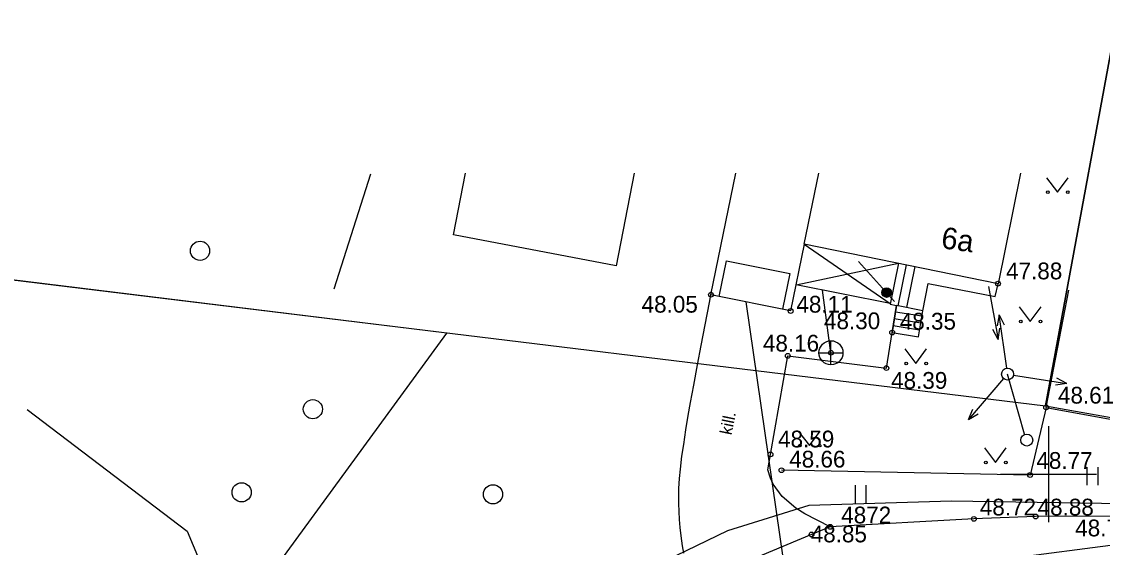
# Model space of a CAD drawing. Extents: x 641098 to 641452, y 6455754 to 6455962.
# Drawn here: x 641207.21 to 641252.25, y 6455896.94 to 6455918.87 of the extents above; entities that cross this region are included whole.
import ezdxf

# ---------------------------------------------------------------- set-up
doc = ezdxf.new("R2010")
doc.units = 0
for name, color, linetype in [('AED', 7, 'Continuous'), ('DTRASS', 7, 'Continuous'), ('HALJASTUS', 7, 'Continuous'), ('HOONE', 7, 'Continuous'), ('KKAEV', 7, 'Continuous'), ('KORGUS', 7, 'Continuous'), ('KTRASS', 7, 'Continuous'), ('MPOHULIIN', 7, 'Continuous'), ('PIIR', 7, 'Continuous'), ('POST', 7, 'Continuous'), ('SIOHULIIN', 7, 'Continuous'), ('SITRASS', 7, 'Continuous'), ('TEE', 7, 'Continuous'), ('VORK', 7, 'Continuous'), ('VTRASS', 7, 'Continuous')]:
    doc.layers.add(name, color=color, linetype=linetype)

msp = doc.modelspace()

# ---------------------------------------------------------------- linework, layer by layer
at = {"layer": 'AED'}
for points in [[(641221.756, 6455912.51), (641220.217, 6455907.717)], [(641249.91, 6455902.78), (641270.675, 6455898.992), (641278.464, 6455911.612)], [(641249.91, 6455902.78), (641250.852, 6455907.664)], [(641249.91, 6455902.78), (641249.24, 6455899.96), (641238.88, 6455900.16)]]:
    msp.add_lwpolyline(points, dxfattribs=at)
at = {"layer": 'DTRASS'}
msp.add_lwpolyline([(641207.435, 6455902.69), (641214.105, 6455897.623), (641219.313, 6455885.157), (641231.7, 6455879.05)], dxfattribs=at)
at = {"layer": 'HALJASTUS'}
for p, q in [((641249.916, 6455912.36), (641250.379, 6455911.754)), ((641250.379, 6455911.754), (641250.825, 6455912.36)), ((641248.785, 6455906.97), (641249.248, 6455906.363)), ((641249.248, 6455906.363), (641249.694, 6455906.97)), ((641244.018, 6455905.218), (641244.481, 6455904.611)), ((641244.481, 6455904.611), (641244.927, 6455905.218)), ((641239.579, 6455901.792), (641240.042, 6455901.185)), ((641240.042, 6455901.185), (641240.488, 6455901.792)), ((641247.335, 6455901.091), (641247.798, 6455900.484)), ((641247.798, 6455900.484), (641248.244, 6455901.091)), ((641251.606, 6455900.294), (641251.606, 6455899.533)), ((641252.061, 6455900.294), (641252.061, 6455899.533)), ((641241.945, 6455899.539), (641241.945, 6455898.778)), ((641242.4, 6455899.539), (641242.4, 6455898.778))]:
    msp.add_line(p, q, dxfattribs=at)
for centre, radius in [((641249.978, 6455911.754), 0.055), ((641250.807, 6455911.754), 0.055), ((641214.647, 6455909.31), 0.4), ((641248.847, 6455906.363), 0.055), ((641249.676, 6455906.363), 0.055), ((641244.08, 6455904.611), 0.055), ((641244.909, 6455904.611), 0.055), ((641219.348, 6455902.706), 0.4), ((641239.641, 6455901.185), 0.055), ((641240.47, 6455901.185), 0.055), ((641247.397, 6455900.484), 0.055), ((641248.226, 6455900.484), 0.055), ((641216.379, 6455899.239), 0.4), ((641226.854, 6455899.156), 0.4)]:
    msp.add_circle(centre, radius, dxfattribs=at)
at = {"layer": 'HOONE'}
for points in [[(641232.733, 6455912.55), (641231.992, 6455908.68), (641225.211, 6455909.978), (641225.703, 6455912.55)], [(641239.83, 6455909.592), (641239.26, 6455906.802), (641235.94, 6455907.481), (641236.977, 6455912.55)], [(641248.845, 6455912.55), (641247.902, 6455907.94), (641239.83, 6455909.592), (641240.436, 6455912.55)], [(641239.83, 6455909.592), (641243.401, 6455907.115), (641239.483, 6455907.892), (641243.749, 6455908.79)], [(641236.283, 6455907.411), (641236.588, 6455908.899), (641239.221, 6455908.361), (641238.917, 6455906.872)], [(641243.749, 6455908.79), (641243.402, 6455907.09)], [(641243.744, 6455907.02), (641244.092, 6455908.72)], [(641244.435, 6455908.65), (641244.087, 6455906.95)], [(641244.763, 6455906.812), (641244.985, 6455907.948), (641247.788, 6455907.409), (641247.902, 6455907.94)], [(641243.402, 6455907.09), (641243.668, 6455907.036)], [(641243.485, 6455905.897), (641244.588, 6455905.72), (641244.763, 6455906.812), (641243.668, 6455907.036), (641243.485, 6455905.897)], [(641243.625, 6455906.77), (641244.728, 6455906.593)], [(641243.579, 6455906.486), (641244.683, 6455906.308)], [(641243.533, 6455906.196), (641244.636, 6455906.019)]]:
    msp.add_lwpolyline(points, dxfattribs=at)
at = {"layer": 'KKAEV'}
for p, q in [((641240.94, 6455904.56), (641240.94, 6455905.56)), ((641240.44, 6455905.06), (641241.44, 6455905.06))]:
    msp.add_line(p, q, dxfattribs=at)
msp.add_circle((641240.94, 6455905.06), 0.5, dxfattribs=at)
at = {"layer": 'KORGUS'}
for centre in [(641247.9, 6455907.94), (641235.94, 6455907.48), (641239.26, 6455906.8), (641243.49, 6455905.9), (641239.14, 6455904.93), (641240.94, 6455905.06), (641243.25, 6455904.42), (641249.91, 6455902.78), (641238.42, 6455900.82), (641238.88, 6455900.16), (641249.24, 6455899.96), (641246.898, 6455898.129), (641249.47, 6455898.23), (641240.91, 6455897.8), (641240.133, 6455897.478)]:
    msp.add_circle(centre, 0.1, dxfattribs=at)
at = {"layer": 'KTRASS'}
msp.add_lwpolyline([(641240.94, 6455905.06), (641240.583, 6455907.667)], dxfattribs=at)
at = {"layer": 'MPOHULIIN'}
for p, q in [((641247.466, 6455908.073), (641247.466, 6455908.073)), ((641247.511, 6455907.827), (641247.912, 6455905.613)), ((641247.952, 6455906.646), (641247.866, 6455906.178)), ((641247.952, 6455906.646), (641248.162, 6455906.219)), ((641248.265, 6455904.418), (641247.952, 6455906.646)), ((641247.912, 6455905.613), (641247.686, 6455906.031)), ((641247.912, 6455905.613), (641247.98, 6455906.084)), ((641248.137, 6455903.98), (641246.671, 6455902.273)), ((641248.3, 6455904.17), (641248.3, 6455904.17)), ((641248.3, 6455904.17), (641248.3, 6455904.17)), ((641248.3, 6455904.17), (641248.3, 6455904.17)), ((641248.547, 6455904.131), (641250.769, 6455903.78)), ((641250.769, 6455903.78), (641250.347, 6455903.999)), ((641250.769, 6455903.78), (641250.3, 6455903.704)), ((641246.671, 6455902.273), (641246.853, 6455902.713)), ((641246.671, 6455902.273), (641247.079, 6455902.518))]:
    msp.add_line(p, q, dxfattribs=at)
at = {"layer": 'PIIR'}
msp.add_lwpolyline([(641121.508, 6455932.185), (641160.91, 6455891.99), (641157.02, 6455885.66), (641191.87, 6455860.58), (641224.93, 6455905.88), (641201.58, 6455908.74), (641213.41, 6455936.25), (641220.5, 6455953.19), (641224.16, 6455962.082)], dxfattribs=at)
for points in [[(641270.69, 6455899.15), (641280.77, 6455915.37), (641220.5, 6455953.19), (641213.41, 6455936.25), (641253.51, 6455922.51), (641249.88, 6455902.84)], [(641201.58, 6455908.74), (641249.88, 6455902.84), (641253.51, 6455922.51), (641213.41, 6455936.25)]]:
    msp.add_lwpolyline(points, close=True, dxfattribs=at)
at = {"layer": 'POST'}
msp.add_lwpolyline([(641249.002, 6455901.666), (641248.3, 6455904.17)], dxfattribs=at)
for centre in [(641248.3, 6455904.17), (641249.1, 6455901.42)]:
    msp.add_circle(centre, 0.25, dxfattribs=at)
at = {"layer": 'SIOHULIIN'}
for p, q in [((641241.924, 6455909.051), (641241.924, 6455909.051)), ((641242.091, 6455908.866), (641243.591, 6455907.2))]:
    msp.add_line(p, q, dxfattribs=at)
for radius in [0.199, 0.19, 0.18, 0.171, 0.162, 0.152, 0.143, 0.133, 0.124, 0.114, 0.105, 0.0953, 0.0858, 0.0763, 0.0669, 0.0574, 0.0479, 0.0385, 0.029, 0.0195, 0.0101, 0.00061]:
    msp.add_circle((641243.259, 6455907.569), radius, dxfattribs=at)
at = {"layer": 'SITRASS'}
msp.add_lwpolyline([(641254.009, 6455898.749), (641245.967, 6455898.865), (641240.014, 6455898.682), (641236.629, 6455897.636), (641234.475, 6455896.595), (641227.937, 6455890.309), (641220.629, 6455883.114), (641214.699, 6455878.644), (641212.569, 6455877.158), (641207.47, 6455874.961), (641200.693, 6455873.733), (641194.367, 6455874.186)], dxfattribs=at)
at = {"layer": 'TEE'}
for points in [[(641234.814, 6455896.7), (641234.757, 6455897.004), (641234.72, 6455897.211), (641234.68, 6455897.542), (641234.653, 6455897.776), (641234.627, 6455898.109), (641234.613, 6455898.441), (641234.599, 6455898.766), (641234.6, 6455899.022), (641234.605, 6455899.396), (641234.63, 6455899.818), (641234.668, 6455900.204), (641234.731, 6455900.747), (641234.802, 6455901.236), (641234.895, 6455901.848), (641234.994, 6455902.444), (641235.09, 6455902.983), (641235.221, 6455903.711), (641235.375, 6455904.554), (641235.528, 6455905.36), (641235.696, 6455906.227), (641235.878, 6455907.161), (641235.939, 6455907.477)], [(641239.847, 6455898.337), (641239.482, 6455898.571), (641238.906, 6455899.068), (641238.535, 6455899.576), (641238.414, 6455899.831), (641238.31, 6455900.17), (641238.42, 6455900.82), (641239.14, 6455904.93), (641243.25, 6455904.42), (641243.49, 6455905.9), (641243.668, 6455907.036)], [(641253.948, 6455898.24), (641249.47, 6455898.23), (641246.898, 6455898.129), (641240.91, 6455897.8), (641239.847, 6455898.337)], [(641240.91, 6455897.8), (641240.133, 6455897.478), (641235.25, 6455895.43), (641233.609, 6455894.064), (641229.03, 6455890.44), (641228.703, 6455889.987), (641225.445, 6455889.945), (641222.417, 6455890.661), (641216.644, 6455895.224)]]:
    msp.add_lwpolyline(points, dxfattribs=at)
at = {"layer": 'VORK'}
for p, q in [((641250, 6455902), (641250, 6455898)), ((641250, 6455902), (641250, 6455898)), ((641248, 6455900), (641252, 6455900)), ((641248, 6455900), (641252, 6455900))]:
    msp.add_line(p, q, dxfattribs=at)
at = {"layer": 'VTRASS'}
for points in [[(641239.13, 6455895.27), (641237.406, 6455907.181)], [(641285.272, 6455901.28), (641239.13, 6455895.27), (641214.06, 6455873.44), (641199.56, 6455858.25), (641179.51, 6455835.552)]]:
    msp.add_lwpolyline(points, dxfattribs=at)

# ---------------------------------------------------------------- texts
at = {"layer": 'HOONE'}
msp.add_text('6a', height=0.9, rotation=352.0974, dxfattribs=at).set_placement((641245.499, 6455909.426))
at = {"layer": 'KORGUS'}
for s, p in [('47.88', (641248.239, 6455908.121)), ('48.05', (641233.049, 6455906.732)), ('48.11', (641239.5, 6455906.732)), ('48.30', (641240.649, 6455906.041)), ('48.35', (641243.808, 6455906.023)), ('48.16', (641238.104, 6455905.108)), ('48.39', (641243.446, 6455903.555)), ('48.61', (641250.401, 6455902.938)), ('48.59', (641238.736, 6455901.111)), ('48.66', (641239.201, 6455900.272)), ('48.77', (641249.501, 6455900.217)), ('4872', (641241.368, 6455897.943)), ('48.72', (641247.144, 6455898.272)), ('48.88', (641249.553, 6455898.272)), ('48.85', (641240.096, 6455897.153)), ('48.79', (641251.12, 6455897.402)), ('48.79', (641251.12, 6455897.402))]:
    msp.add_text(s, height=0.7, dxfattribs=at).set_placement(p)
at = {"layer": 'TEE'}
msp.add_text('kill.', height=0.5, rotation=78.2847, dxfattribs=at).set_placement((641236.792, 6455901.605))

doc.saveas('drawing.dxf')
